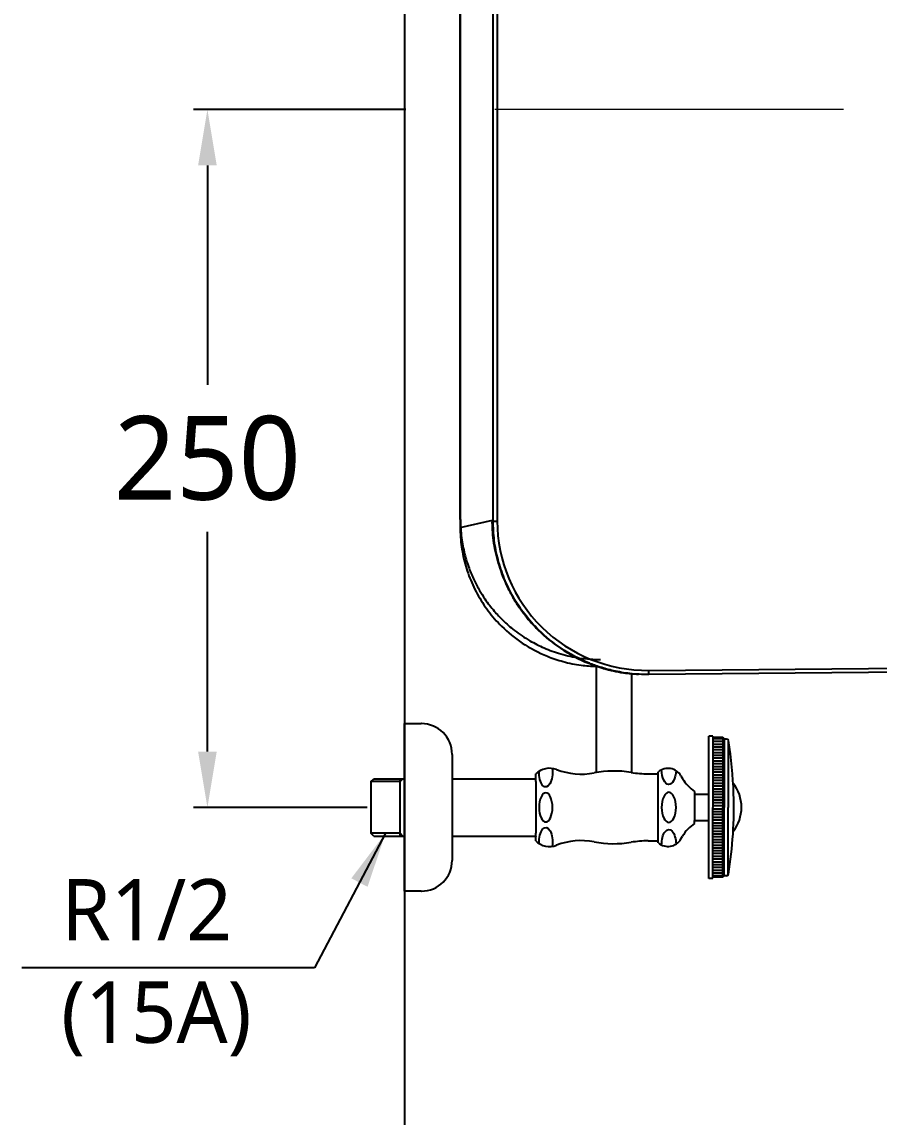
# Model space of a CAD drawing. Extents: x 612 to 6849, y -547 to 2005.
# Drawn here: x 4075.4 to 4382.7, y 863.5 to 1255.8 of the extents above; entities that cross this region are included whole.
import ezdxf

# ---------------------------------------------------------------- set-up
doc = ezdxf.new("R2010")
doc.units = 0
doc.header["$LTSCALE"] = 20
doc.header["$MEASUREMENT"] = 0
doc.linetypes.add('CENTER', pattern=[2, 1.25, -0.25, 0.25, -0.25])
doc.layers.get('0').update_dxf_attribs({"linetype": 'CONTINUOUS'})
doc.layers.get('DEFPOINTS').update_dxf_attribs({"linetype": 'CONTINUOUS'})
for name, color, linetype in [('1', 7, 'CONTINUOUS'), ('2', 2, 'CONTINUOUS'), ('4', 4, 'CONTINUOUS'), ('6', 6, 'CONTINUOUS')]:
    doc.layers.add(name, color=color, linetype=linetype)
doc.styles.add('ROMANS', font='NanumGothic.ttf', dxfattribs={"height": 10.144927})
doc.styles.get("Standard").update_dxf_attribs({"font": 'NanumGothic.ttf'})
doc.dimstyles.get("Standard").update_dxf_attribs({"dimtxt": 2.7, "dimasz": 2.5, "dimexe": 1.5, "dimexo": 1.5, "dimgap": 1.5, "dimtad": 1, "dimdec": 0, "dimlfac": 10, "dimzin": 0, "dimdsep": 46, "dimtxsty": 'Standard', "dimcen": 0, "dimclrt": 2, "dimadec": 0, "dimazin": 0, "dimtfac": 1, "dimtdec": 0, "dimtmove": 0, "dimatfit": 3, "dimfxl": 0, "dimtolj": 1, "dimtzin": 0, "dimarcsym": 0})

# ---------------------------------------------------------------- blocks, each defined once
blk = doc.blocks.new('*D29')
at = {"color": 3, "lineweight": -2}
for p, q in [((4213.03, 1224.47), (4136.96, 1224.47)), ((4141.96, 1204.47), (4141.96, 1125.8)), ((4141.96, 994.47), (4141.96, 1073.14)), ((4199.19, 974.47), (4136.96, 974.47))]:
    blk.add_line(p, q, dxfattribs=at)
at = {"color": 3}
for points in [[(4138.62, 1204.47), (4145.29, 1204.47), (4141.96, 1224.47)], [(4138.62, 994.47), (4145.29, 994.47), (4141.96, 974.47)]]:
    blk.add_solid(points, dxfattribs=at)
at = {"layer": 'DEFPOINTS', "color": 0}
for p in [(4214.53, 1224.47), (4141.96, 974.47), (4200.69, 974.47)]:
    blk.add_point(p, dxfattribs=at)
at = {"color": 2, "insert": (4141.96, 1099.47), "char_height": 30, "attachment_point": 5}
blk.add_mtext('\\A1;250', dxfattribs=at)
blk = doc.blocks.new('*D30')
at = {"color": 3, "lineweight": -2}
for p, q in [((4232.56, 1225.97), (4232.56, 1556.3)), ((4947.71, 1225.97), (4947.71, 1556.3)), ((4252.56, 1551.3), (4927.71, 1551.3))]:
    blk.add_line(p, q, dxfattribs=at)
at = {"color": 3}
for points in [[(4252.56, 1554.64), (4252.56, 1547.97), (4232.56, 1551.3)], [(4927.71, 1554.64), (4927.71, 1547.97), (4947.71, 1551.3)]]:
    blk.add_solid(points, dxfattribs=at)
at = {"layer": 'DEFPOINTS', "color": 0}
for p in [(4947.71, 1551.3), (4232.56, 1224.47), (4947.71, 1224.47)]:
    blk.add_point(p, dxfattribs=at)
at = {"color": 2, "insert": (4599.5, 1577.46), "char_height": 30, "attachment_point": 5}
blk.add_mtext('\\A1;715', dxfattribs=at)

msp = doc.modelspace()

# ---------------------------------------------------------------- linework, layer by layer
at = {"layer": '1', "color": 7, "linetype": 'Continuous'}
for p, q in [((4232.56, 1374.15), (4232.56, 1074.79)), ((4232.57, 1374.15), (4232.57, 1074.79)), ((4232.56, 1077.6), (4232.56, 1371.34)), ((4244.35, 1077.05), (4244.35, 1371.89)), ((4245.84, 1371.89), (4245.84, 1077.05)), ((4232.57, 1074.79), (4244.1, 1077.35)), ((4244.1, 1077.35), (4244.1, 1077.05)), ((4244.1, 1077.05), (4244.35, 1077.05)), ((4244.1, 1077.05), (4244.1, 1077.05)), ((4244.35, 1077.05), (4245.84, 1077.05)), ((4232.57, 1074.79), (4232.56, 1074.79)), ((4300.21, 1023.56), (4434.07, 1024.73)), ((4300.22, 1022.06), (4299.98, 1022.06)), ((4300.22, 1022.06), (4300.21, 1023.56)), ((4434.08, 1023.23), (4300.22, 1022.06))]:
    msp.add_line(p, q, dxfattribs=at)
at = {"layer": '1', "color": 1, "linetype": 'CENTER', "lineweight": 0, "ltscale": 5}
msp.add_line((4970.02, 1224.47), (4224.82, 1224.47), dxfattribs=at)
at = {"layer": '1', "color": 7, "linetype": 'Continuous'}
for centre, major_axis, ratio, start_param, end_param in [((4242.11, 1077.05), (2, -0.05), 0.248173, 0.103106, 0.126299), ((4299.74, 1077.06), (-53.9, -0.47), 0.992546, 6.274524, 7.853982)]:
    msp.add_ellipse(centre, major_axis=major_axis, ratio=ratio, start_param=start_param, end_param=end_param, dxfattribs=at)
for points, knots in [([(4232.64, 1077.6), (4232.64, 1075.41), (4232.91, 1071.27), (4234.02, 1065.42), (4235.59, 1060.33), (4237.43, 1055.97), (4239.36, 1052.34), (4241.24, 1049.37), (4243.02, 1046.91), (4245.14, 1044.32), (4248.04, 1041.23), (4252.25, 1037.57), (4257.23, 1034.23), (4262.8, 1031.41), (4268.76, 1029.26), (4275.57, 1027.78), (4280.38, 1027.46), (4282.92, 1027.48)], [0, 0, 0, 0, 0.082773, 0.15789, 0.225349, 0.285153, 0.337302, 0.3818, 0.418651, 0.452442, 0.509087, 0.579585, 0.663921, 0.736271, 0.816396, 0.9043, 1, 1, 1, 1]), ([(4244.1, 1077.05), (4244.09, 1075.69), (4244.14, 1074.33), (4244.35, 1071.62), (4244.51, 1070.27), (4245.13, 1066.26), (4245.74, 1063.64), (4246.68, 1060.69), (4246.81, 1060.31), (4246.94, 1059.93)], [0, 0, 0, 0, 0.232585, 0.232585, 0.46517, 0.46517, 0.930341, 0.930341, 1, 1, 1, 1]), ([(4244.1, 1077.35), (4244.1, 1077.34), (4244.1, 1077.32), (4244.1, 1077.22), (4244.1, 1077.14), (4244.1, 1077.05)], [0, 0, 0, 0, 0.149842, 0.149842, 1, 1, 1, 1]), ([(4244.1, 1077.06), (4244.1, 1077.15), (4244.1, 1077.23), (4244.1, 1077.33), (4244.1, 1077.34), (4244.1, 1077.35)], [0, 0, 0, 0, 0.851806, 0.851806, 1, 1, 1, 1]), ([(4244.1, 1077.05), (4244.13, 1075.8), (4244.18, 1073.28), (4244.59, 1069.51), (4245.24, 1065.73), (4246.18, 1061.97), (4247.39, 1058.25), (4248.89, 1054.58), (4250.66, 1051), (4252.71, 1047.53), (4255.03, 1044.18), (4257.62, 1040.97), (4261.88, 1036.45), (4268.62, 1030.96), (4276.78, 1026.64), (4284.48, 1023.99), (4290.46, 1022.63), (4294.66, 1022.3), (4296.45, 1022.21)], [0, 0, 0, 0, 0.044908, 0.090283, 0.136128, 0.182446, 0.22924, 0.276514, 0.324269, 0.372509, 0.421236, 0.470454, 0.520163, 0.644033, 0.780812, 0.848769, 0.935895, 1, 1, 1, 1]), ([(4247.04, 1059.94), (4246.87, 1060.42), (4246.27, 1062.15), (4245.41, 1065.18), (4244.63, 1069.09), (4244.23, 1072.61), (4244.11, 1074.88), (4244.1, 1075.8), (4244.1, 1075.84)], [0, 0, 0, 0, 0.093013, 0.338098, 0.581592, 0.828514, 0.993299, 1, 1, 1, 1]), ([(4300.22, 1022.06), (4299.05, 1022.07), (4296.77, 1022.1), (4293.49, 1022.38), (4290.44, 1022.81), (4287.65, 1023.36), (4285.11, 1023.99), (4282.81, 1024.67), (4280.76, 1025.38), (4275.92, 1027.23), (4268.87, 1030.96), (4261.24, 1037.18), (4255.61, 1043.53), (4251.47, 1049.75), (4248.26, 1056.34), (4246, 1063.16), (4244.61, 1070.1), (4244.44, 1074.75), (4244.35, 1077.05)], [0, 0, 0, 0, 0.040436, 0.078283, 0.113539, 0.146206, 0.176283, 0.20377, 0.228667, 0.250974, 0.382224, 0.501098, 0.588141, 0.673606, 0.757508, 0.839863, 0.920687, 1, 1, 1, 1]), ([(4232.57, 1074.79), (4232.6, 1073.63), (4232.64, 1071.28), (4233.03, 1067.78), (4233.65, 1064.3), (4234.53, 1060.85), (4235.65, 1057.46), (4237.02, 1054.15), (4238.64, 1050.93), (4240.49, 1047.82), (4242.57, 1044.84), (4244.88, 1042.01), (4248.74, 1037.92), (4254.83, 1032.97), (4262.46, 1028.95), (4269.66, 1026.54), (4275.52, 1025.3), (4279.5, 1025.08), (4281.29, 1025.01)], [0, 0, 0, 0, 0.045488, 0.091171, 0.13705, 0.183131, 0.229416, 0.275908, 0.322612, 0.36953, 0.416665, 0.464021, 0.511601, 0.635555, 0.767828, 0.844793, 0.930505, 1, 1, 1, 1])]:
    msp.add_open_spline(points, degree=3, knots=knots, dxfattribs=at)
msp.add_open_spline([(4244.1, 1075.84), (4244.09, 1076.25), (4244.09, 1076.65), (4244.1, 1077.06)], degree=3, dxfattribs=at)
at = {"layer": '4'}
for p, q in [((4281.34, 1025.18), (4281.34, 986.97)), ((4294.04, 1022.37), (4294.04, 986.97)), ((4212.56, 1004.47), (4218.56, 1004.47)), ((4212.56, 944.47), (4212.56, 1004.47)), ((4323.19, 999.97), (4321.69, 999.97)), ((4321.69, 998.97), (4321.69, 999.97)), ((4321.69, 974.47), (4321.69, 998.97)), ((4323.19, 999.77), (4323.19, 999.97)), ((4323.19, 999.77), (4323.19, 974.47)), ((4326.69, 999.06), (4323.19, 999.06)), ((4326.69, 998.06), (4323.19, 998.06)), ((4326.69, 997.06), (4323.19, 997.06)), ((4326.69, 999.47), (4323.49, 999.47)), ((4327.19, 998.97), (4326.69, 999.47)), ((4326.69, 999.47), (4326.69, 974.47)), ((4328.01, 998.97), (4327.19, 998.97)), ((4327.19, 998.97), (4327.19, 974.47)), ((4328.6, 998.47), (4328.6, 974.47)), ((4229.69, 993.47), (4229.69, 955.47)), ((4326.69, 996.06), (4323.19, 996.06)), ((4326.69, 995.06), (4323.19, 995.06)), ((4326.69, 994.06), (4323.19, 994.06)), ((4326.69, 993.06), (4323.19, 993.06)), ((4326.69, 992.06), (4323.19, 992.06)), ((4326.69, 991.06), (4323.19, 991.06)), ((4326.69, 990.06), (4323.19, 990.06)), ((4326.69, 989.06), (4323.19, 989.06)), ((4200.56, 983.72), (4201.56, 984.72)), ((4201.56, 984.72), (4212.56, 984.72)), ((4211.06, 964.22), (4211.06, 984.72)), ((4211.06, 983.72), (4212.06, 984.72)), ((4229.69, 984.72), (4259.69, 984.72)), ((4259.69, 983.72), (4259.69, 986.47)), ((4299.98, 986.5), (4303.6, 986.5)), ((4302.69, 986.47), (4303.6, 986.47)), ((4303.6, 986.47), (4303.6, 987.19)), ((4303.6, 962.47), (4303.6, 986.47)), ((4311.72, 985.79), (4312.27, 984.84)), ((4326.69, 988.06), (4323.19, 988.06)), ((4326.69, 987.06), (4323.19, 987.06)), ((4326.69, 986.06), (4323.19, 986.06)), ((4326.69, 985.06), (4323.19, 985.06)), ((4211.06, 983.72), (4200.56, 983.72)), ((4200.69, 965.22), (4200.69, 983.72)), ((4212.56, 984.1), (4212.56, 964.84)), ((4259.69, 983.72), (4259.69, 965.22)), ((4326.69, 984.06), (4323.19, 984.06)), ((4326.69, 983.06), (4323.19, 983.06)), ((4326.69, 982.06), (4323.19, 982.06)), ((4326.69, 981.06), (4323.19, 981.06)), ((4316.6, 980.2), (4316.6, 979.22)), ((4316.6, 979.22), (4316.6, 969.72)), ((4316.6, 979.22), (4321.69, 979.22)), ((4326.69, 980.06), (4323.19, 980.06)), ((4326.69, 979.06), (4323.19, 979.06)), ((4326.69, 978.06), (4323.19, 978.06)), ((4326.69, 977.06), (4323.19, 977.06)), ((4321.69, 948.97), (4321.69, 974.47)), ((4326.69, 976.06), (4323.19, 976.06)), ((4326.69, 975.06), (4323.19, 975.06)), ((4323.19, 949.17), (4323.19, 974.47)), ((4326.69, 973.88), (4323.19, 973.88)), ((4326.69, 949.47), (4326.69, 974.47)), ((4327.19, 949.97), (4327.19, 974.47)), ((4328.6, 950.47), (4328.6, 974.47)), ((4316.6, 969.72), (4321.69, 969.72)), ((4316.6, 968.74), (4316.6, 969.72)), ((4326.69, 972.88), (4323.19, 972.88)), ((4326.69, 971.88), (4323.19, 971.88)), ((4326.69, 970.88), (4323.19, 970.88)), ((4326.69, 969.88), (4323.19, 969.88)), ((4201.56, 964.22), (4200.56, 965.22)), ((4211.06, 965.22), (4200.56, 965.22)), ((4212.06, 964.22), (4211.06, 965.22)), ((4259.69, 962.47), (4259.69, 965.22)), ((4326.69, 968.88), (4323.19, 968.88)), ((4326.69, 967.88), (4323.19, 967.88)), ((4326.69, 966.88), (4323.19, 966.88)), ((4326.69, 965.88), (4323.19, 965.88)), ((4201.56, 964.22), (4212.56, 964.22)), ((4229.69, 964.22), (4259.69, 964.22)), ((4259.69, 964.22), (4259.69, 964.04)), ((4259.69, 962.47), (4259.69, 964.04)), ((4299.98, 962.47), (4303.6, 962.47)), ((4303.6, 961.75), (4303.6, 962.47)), ((4311.72, 963.15), (4312.27, 964.11)), ((4326.69, 964.88), (4323.19, 964.88)), ((4326.69, 963.88), (4323.19, 963.88)), ((4326.69, 962.88), (4323.19, 962.88)), ((4326.69, 961.88), (4323.19, 961.88)), ((4326.69, 960.88), (4323.19, 960.88)), ((4326.69, 959.88), (4323.19, 959.88)), ((4326.69, 958.91), (4323.19, 958.91)), ((4326.69, 957.91), (4323.19, 957.91)), ((4326.69, 956.91), (4323.19, 956.91)), ((4326.69, 955.91), (4323.19, 955.91)), ((4326.69, 954.91), (4323.19, 954.91)), ((4326.69, 953.91), (4323.19, 953.91)), ((4326.69, 952.91), (4323.19, 952.91)), ((4326.69, 951.91), (4323.19, 951.91)), ((4326.69, 950.91), (4323.19, 950.91)), ((4326.69, 949.91), (4323.19, 949.91)), ((4326.69, 949.5), (4323.49, 949.5)), ((4327.19, 950), (4326.69, 949.5)), ((4328.01, 950), (4327.19, 950)), ((4323.19, 949), (4321.69, 949)), ((4218.56, 944.47), (4212.56, 944.47))]:
    msp.add_line(p, q, dxfattribs=at)
for centre, radius, start, end in [((4218.56, 993.47), 11, 89.3526, 90), ((4218.69, 993.47), 11, 0, 90), ((4323.49, 999.77), 0.3, 180, 270), ((4328.01, 998.27), 0.7, 9.4934, 90), ((4185.69, 974.47), 145, 1.9431, 9.4934), ((4264.59, 981.48), 7, 69.0339, 134.5129), ((4275.98, 1011.23), 24.83, 249.0339, 280.7373), ((4287.69, 949.5), 38, 80.6952, 100.7373), ((4299.98, 1024.5), 38, 260.6952, 270), ((4307.08, 983.11), 5.36, 30, 130.4306), ((4324.39, 991.84), 14, 210, 236.1902), ((4319.43, 974.43), 14, 0.2473, 38.2141), ((4185.69, 974.47), 145, 350.5066, 1.9431), ((4319.43, 974.55), 14, 321.7859, 359.7527), ((4324.39, 957.11), 14, 123.8098, 150), ((4264.59, 967.46), 7, 225.5, 290.9661), ((4275.98, 937.74), 24.83, 79.2627, 110.9661), ((4287.69, 999.47), 38, 259.2627, 279.3048), ((4299.98, 924.47), 38, 90, 99.3048), ((4307.08, 965.83), 5.36, 229.5694, 330), ((4218.69, 955.47), 11, 270, 0), ((4323.49, 949.2), 0.3, 90, 180), ((4328.01, 950.7), 0.7, 270, 350.5066), ((4218.56, 955.47), 11, 270, 270.6474)]:
    msp.add_arc(centre, radius, start, end, dxfattribs=at)
at = {"layer": '4', "extrusion": (0, 0, -1)}
for centre, major_axis, ratio, start_param, end_param in [((4263.25, 986.98), (0, -5.22), 0.46009, 4.433611, 7.934688), ((4307.37, 988.06), (0, -5.4), 0.478204, 4.79078, 7.834251), ((4263.25, 962.06), (0, -5.22), 0.46009, 1.472186, 5.009627), ((4307.37, 961.15), (0, -5.4), 0.478204, 1.540108, 4.68362)]:
    msp.add_ellipse(centre, major_axis=major_axis, ratio=ratio, start_param=start_param, end_param=end_param, dxfattribs=at)
for centre, major_axis, ratio in [((4263.25, 974.47), (0, -5.22), 0.46009), ((4307.37, 974.47), (0, -5.4), 0.478204)]:
    msp.add_ellipse(centre, major_axis=major_axis, ratio=ratio, dxfattribs=at)
at = {"layer": '6'}
msp.add_lwpolyline([(5494.88, 1749.51), (4212.56, 1749.51), (4212.56, -175.53), (5612.5, -175.53)], dxfattribs=at)

# ---------------------------------------------------------------- texts
at = {"layer": '2', "insert": (4089.52, 917.02), "char_height": 22, "attachment_point": 4, "style": 'ROMANS'}
msp.add_mtext('R1/2\\P(15A)', dxfattribs=at)

# ---------------------------------------------------------------- dimensions: what is measured, and where the dimension line sits
dim = msp.add_linear_dim(base=(4947.71, 1551.3), p1=(4232.56, 1224.47), p2=(4947.71, 1224.47), dimstyle='Standard', override={"dimtxt": 30, "dimasz": 20, "dimexe": 5, "dimgap": 10, "dimlfac": 1, "dimzin": 12, "dimclrd": 3, "dimclre": 3, "dimazin": 2, "dimarcsym": 1})
dim.commit()
dim.dimension.update_dxf_attribs({"geometry": '*D30', "text_midpoint": (4599.5, 1551.3), "dimtype": 160})
dim = msp.add_linear_dim(base=(4141.96, 974.47), p1=(4214.53, 1224.47), p2=(4200.69, 974.47), angle=90, dimstyle='Standard', override={"dimtxt": 30, "dimasz": 20, "dimexe": 5, "dimgap": 10, "dimtih": 1, "dimtoh": 1, "dimlfac": 1, "dimzin": 12, "dimclrd": 3, "dimclre": 3, "dimazin": 2, "dimarcsym": 1})
dim.commit()
dim.dimension.update_dxf_attribs({"geometry": '*D29', "text_midpoint": (4141.96, 1099.47)})

# ---------------------------------------------------------------- leaders
msp.add_leader([(4205.81, 965.22), (4180.3, 916.99), (4075.45, 916.99)], dimstyle='Standard', override={"dimtxt": 20, "dimasz": 20, "dimexe": 5, "dimgap": 10, "dimtad": 0, "dimtih": 1, "dimtoh": 1, "dimlfac": 1, "dimzin": 12, "dimclrd": 3, "dimclre": 3, "dimazin": 2, "dimarcsym": 1})

doc.saveas('drawing.dxf')
